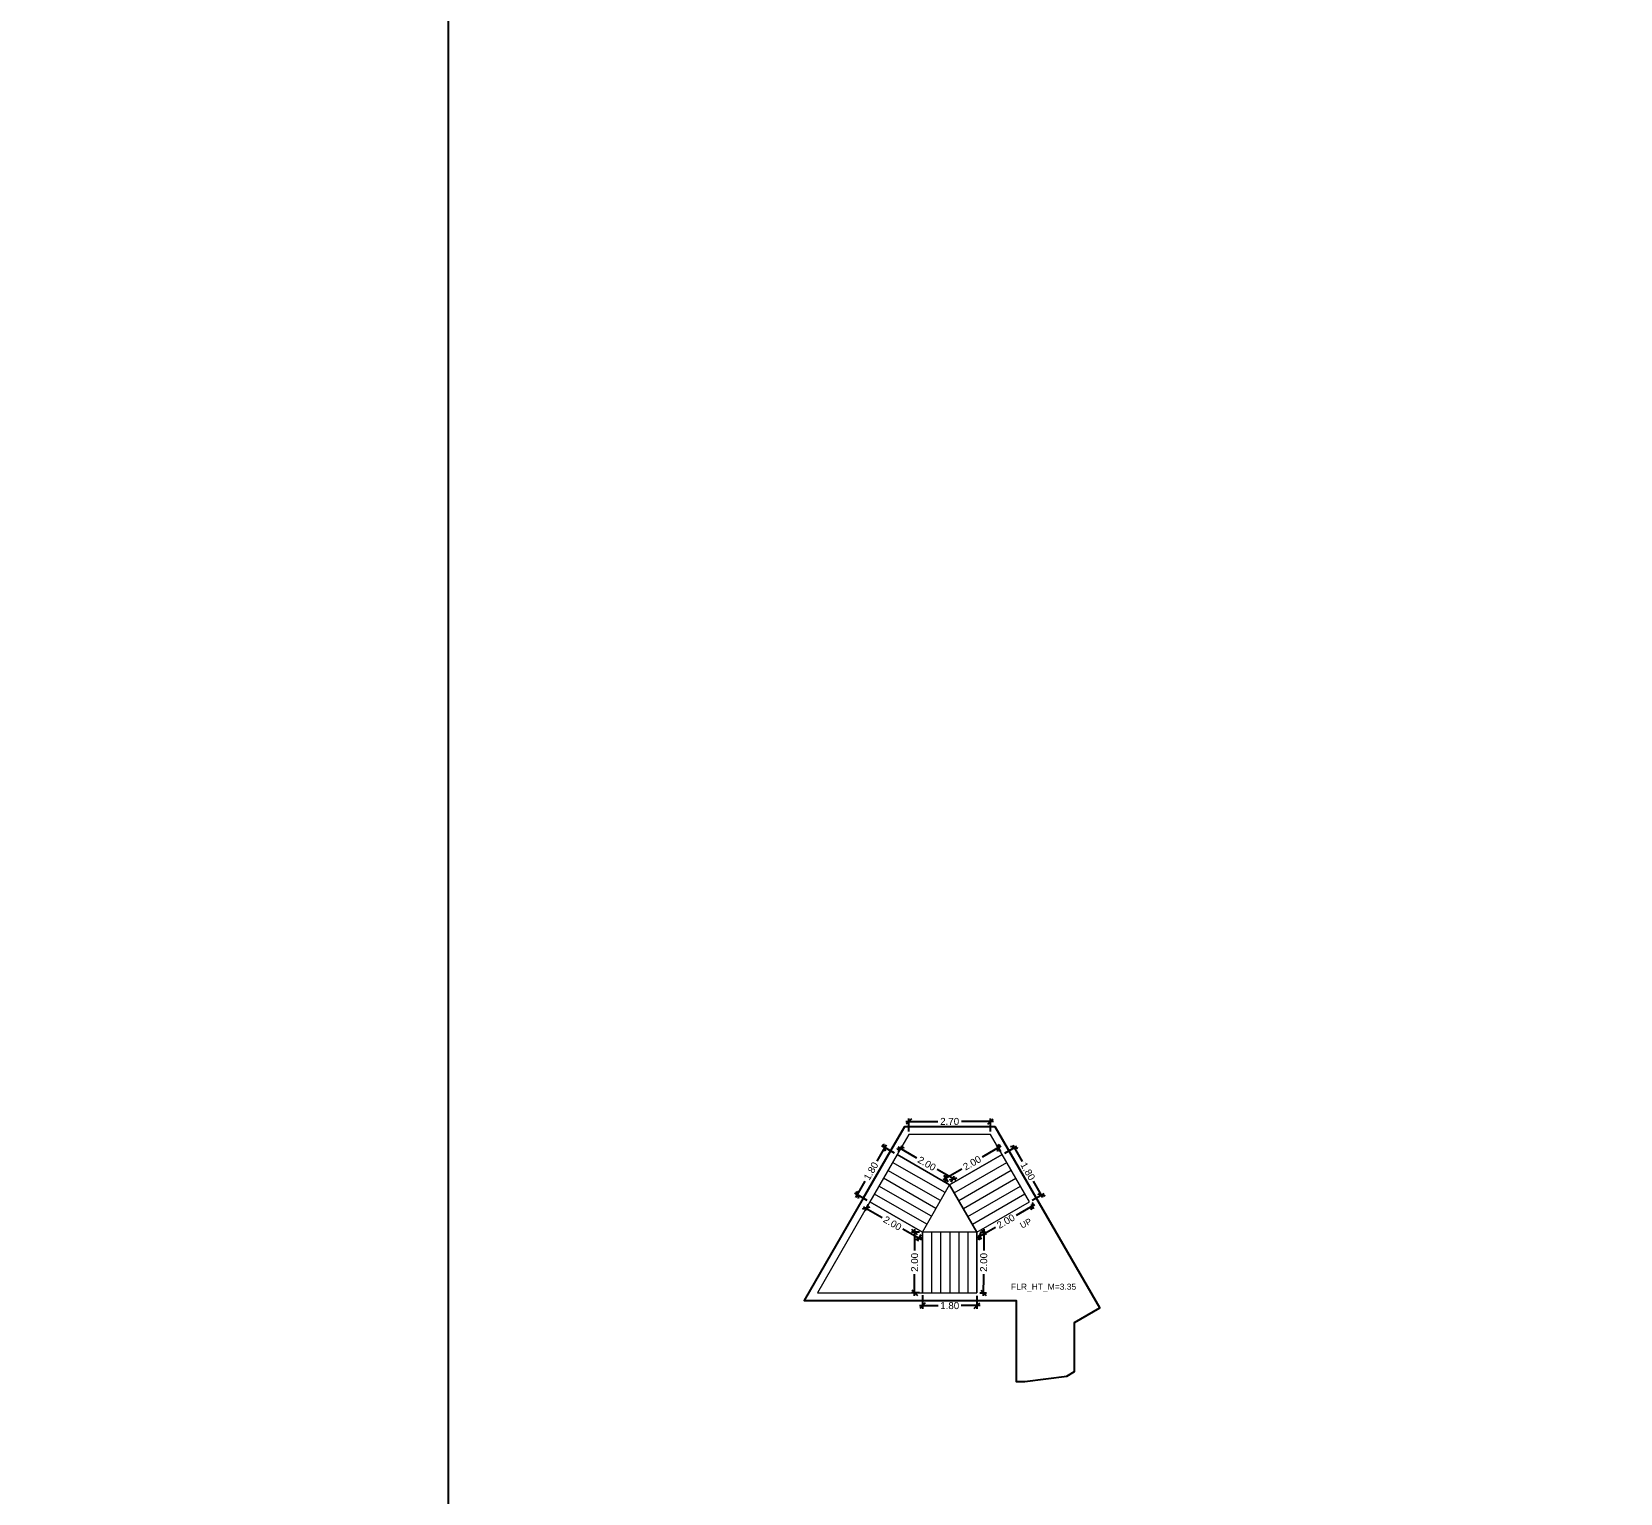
# Model space of a CAD drawing. Header units: metres. Extents: x 256329 to 886268, y -249371 to 355.
# Drawn here: x 287182.7 to 287235.1, y -1350.2 to -1302 of the extents above; entities that cross this region are included whole.
import ezdxf

# ---------------------------------------------------------------- set-up
doc = ezdxf.new("R2010")
doc.units = ezdxf.units.M
doc.header["$MEASUREMENT"] = 0
doc.header["$PDMODE"] = 35
doc.linetypes.add('CONTINOUS', pattern=[0])
doc.layers.get('0').update_dxf_attribs({"lineweight": 18})
doc.layers.get('Defpoints').update_dxf_attribs({"lineweight": 20})
doc.layers.add('A_TEXT', color=4, linetype='Continuous', lineweight=0, transparency=0.3)
doc.layers.add('BLK_2_FLR_37_STAIR_2', color=7, linetype='Continuous')
for name, color, linetype, lineweight in [('BLK_2_FLR_37_STAIR_2_FLIGHT_1', 7, 'Continuous', 0), ('BLK_2_FLR_37_STAIR_2_FLIGHT_2', 7, 'Continuous', 0), ('BLK_2_FLR_37_STAIR_2_FLIGHT_3', 7, 'Continuous', 0), ('BLK_2_FLR_37_STAIR_2_LANDING_1', 7, 'Continuous', 0), ('BLK_2_FLR_37_STAIR_2_LANDING_2', 7, 'Continuous', 0)]:
    doc.layers.add(name, color=color, linetype=linetype, lineweight=lineweight)
doc.layers.add('SPA COMMENT', color=7, linetype='Continuous', true_color=0xeb0505)
doc.styles.add('Arial', font='arial.ttf')
doc.styles.get("Standard").update_dxf_attribs({"font": 'arial.ttf'})
doc.dimstyles.new('METRIC DIM', dxfattribs={"dimtxt": 0.23, "dimasz": 0.18, "dimexe": 0.1, "dimexo": 0.1, "dimgap": 0.09, "dimtad": 0, "dimzin": 0, "dimdsep": 46, "dimtxsty": 'Standard', "dimblk": 'OBLIQUE', "dimcen": 0, "dimdle": 0.1, "dimclrd": 147, "dimclre": 147, "dimclrt": 7, "dimadec": 0, "dimazin": 0, "dimtfac": 1, "dimtofl": 0, "dimtmove": 0, "dimatfit": 2, "dimfxl": 0.125, "dimtolj": 1, "dimtzin": 0, "dimarcsym": 0})

# ---------------------------------------------------------------- blocks, each defined once
blk = doc.blocks.new('_Oblique')
at = {"color": 0, "linetype": 'ByBlock', "lineweight": -2}
blk.add_line((-0.5, -0.5), (0.5, 0.5), dxfattribs=at)
blk = doc.blocks.new('*D1936')
at = {"layer": 'BLK_2_FLR_37_STAIR_2_FLIGHT_2', "color": 147, "lineweight": -2, "transparency": 16777216}
for p, q in [((287210.913396, -1338.751093), (287210.603249, -1339.290829)), ((287211.185992, -1339.023068), (287210.776869, -1338.787975)), ((287209.916941, -1340.485185), (287210.227087, -1339.945449)), ((287210.289182, -1340.583751), (287209.880059, -1340.348658))]:
    blk.add_line(p, q, dxfattribs=at)
at = {"layer": 'Defpoints', "color": 0, "linetype": 'CONTINOUS', "transparency": 16777216}
for p in [(287211.272697, -1339.072891, 0.042641), (287209.966763, -1340.398481), (287210.375887, -1340.633574, 0.042641)]:
    blk.add_point(p, dxfattribs=at)
at = {"layer": 'BLK_2_FLR_37_STAIR_2_FLIGHT_2', "color": 147, "linetype": 'CONTINOUS', "lineweight": -2, "transparency": 16777216, "xscale": 0.18, "yscale": 0.18, "zscale": 0.18}
for p, rotation in [((287210.863573, -1338.837797), 60.117187), ((287209.966763, -1340.398481), 240.1171869999999)]:
    blk.add_blockref('_Oblique', p, dxfattribs=dict(at, rotation=rotation))
at = {"layer": 'BLK_2_FLR_37_STAIR_2_FLIGHT_2', "color": 7, "linetype": 'CONTINOUS', "transparency": 16777216, "insert": (287210.415168, -1339.618139), "char_height": 0.23, "attachment_point": 5, "rotation": 60.1171874}
blk.add_mtext('\\A1;1.80', dxfattribs=at)
blk = doc.blocks.new('*D1937')
at = {"layer": 'BLK_2_FLR_37_STAIR_2_LANDING_1', "color": 147, "lineweight": -2, "transparency": 16777216}
for p, q in [((287214.701502, -1338.800704), (287214.085576, -1339.154848)), ((287214.692102, -1338.984976), (287214.564964, -1338.763858)), ((287212.79296, -1339.898074), (287213.408886, -1339.54393)), ((287212.956943, -1339.982654), (287212.829806, -1339.761537))]:
    blk.add_line(p, q, dxfattribs=at)
at = {"layer": 'Defpoints', "color": 0, "linetype": 'CONTINOUS', "transparency": 16777216}
for p in [(287214.741948, -1339.071668, 0.042641), (287212.879651, -1339.848228), (287213.006789, -1340.069346, 0.042641)]:
    blk.add_point(p, dxfattribs=at)
at = {"layer": 'BLK_2_FLR_37_STAIR_2_LANDING_1', "color": 147, "linetype": 'CONTINOUS', "lineweight": -2, "transparency": 16777216, "xscale": 0.18, "yscale": 0.18, "zscale": 0.18}
for p, rotation in [((287214.61481, -1338.85055), 29.897956), ((287212.879651, -1339.848228), 209.897956)]:
    blk.add_blockref('_Oblique', p, dxfattribs=dict(at, rotation=rotation))
at = {"layer": 'BLK_2_FLR_37_STAIR_2_LANDING_1', "color": 7, "linetype": 'CONTINOUS', "transparency": 16777216, "insert": (287213.747231, -1339.349389), "char_height": 0.23, "attachment_point": 5, "rotation": 29.8979558}
blk.add_mtext('\\A1;2.00', dxfattribs=at)
blk = doc.blocks.new('*D1938')
at = {"layer": 'BLK_2_FLR_37_STAIR_2_FLIGHT_2', "color": 147, "lineweight": -2, "transparency": 16777216}
for p, q in [((287211.30133, -1338.822349), (287211.916685, -1339.175948)), ((287211.322519, -1338.986186), (287211.437858, -1338.785467)), ((287213.208832, -1339.91845), (287212.593478, -1339.564851)), ((287213.056612, -1339.982641), (287213.17195, -1339.781922))]:
    blk.add_line(p, q, dxfattribs=at)
at = {"layer": 'Defpoints', "color": 0, "linetype": 'CONTINOUS', "transparency": 16777216}
for p in [(287211.388035, -1338.872172), (287211.272697, -1339.072891, 0.042641), (287213.006789, -1340.069346, 0.042641)]:
    blk.add_point(p, dxfattribs=at)
at = {"layer": 'BLK_2_FLR_37_STAIR_2_FLIGHT_2', "color": 147, "linetype": 'CONTINOUS', "lineweight": -2, "transparency": 16777216, "xscale": 0.18, "yscale": 0.18, "zscale": 0.18}
for p, rotation in [((287211.388035, -1338.872172), 150.117187), ((287213.122127, -1339.868627), 330.117187)]:
    blk.add_blockref('_Oblique', p, dxfattribs=dict(at, rotation=rotation))
at = {"layer": 'BLK_2_FLR_37_STAIR_2_FLIGHT_2', "color": 7, "linetype": 'CONTINOUS', "transparency": 16777216, "insert": (287212.255081, -1339.370399), "char_height": 0.23, "attachment_point": 5, "rotation": 330.1171874}
blk.add_mtext('\\A1;2.00', dxfattribs=at)
blk = doc.blocks.new('*D1939')
at = {"layer": 'BLK_2_FLR_37_STAIR_2_FLIGHT_3', "color": 147, "lineweight": -2, "transparency": 16777216}
for p, q in [((287214.009978, -1341.630477), (287214.237258, -1341.631494)), ((287214.137706, -1341.531048), (287214.134529, -1342.240863)), ((287214.127857, -1343.731245), (287214.131035, -1343.021429)), ((287214.001025, -1343.630676), (287214.228304, -1343.631693))]:
    blk.add_line(p, q, dxfattribs=at)
at = {"layer": 'Defpoints', "color": 0, "linetype": 'CONTINOUS', "transparency": 16777216}
for p in [(287213.909979, -1341.630029, 0.042641), (287213.901026, -1343.630228, 0.042641), (287214.128305, -1343.631246)]:
    blk.add_point(p, dxfattribs=at)
at = {"layer": 'BLK_2_FLR_37_STAIR_2_FLIGHT_3', "color": 147, "linetype": 'CONTINOUS', "lineweight": -2, "transparency": 16777216, "xscale": 0.18, "yscale": 0.18, "zscale": 0.18}
for p, rotation in [((287214.137259, -1341.631047), 89.743523), ((287214.128305, -1343.631246), 269.743523)]:
    blk.add_blockref('_Oblique', p, dxfattribs=dict(at, rotation=rotation))
at = {"layer": 'BLK_2_FLR_37_STAIR_2_FLIGHT_3', "color": 7, "linetype": 'CONTINOUS', "transparency": 16777216, "insert": (287214.132782, -1342.631146), "char_height": 0.23, "attachment_point": 5, "rotation": 89.7435229}
blk.add_mtext('\\A1;2.00', dxfattribs=at)
blk = doc.blocks.new('*D1940')
at = {"layer": 'BLK_2_FLR_37_STAIR_2_FLIGHT_1', "color": 147, "lineweight": -2, "transparency": 16777216}
for p, q in [((287215.811911, -1340.725642), (287215.197497, -1341.080219)), ((287215.691637, -1340.717296), (287215.775282, -1340.862237)), ((287213.907013, -1341.824954), (287214.521427, -1341.470377)), ((287213.959963, -1341.716641), (287214.043608, -1341.861583))]:
    blk.add_line(p, q, dxfattribs=at)
at = {"layer": 'Defpoints', "color": 0, "linetype": 'CONTINOUS', "transparency": 16777216}
for p in [(287215.641653, -1340.630684, 0.042641), (287215.725299, -1340.775625), (287213.909979, -1341.630029, 0.042641)]:
    blk.add_point(p, dxfattribs=at)
at = {"layer": 'BLK_2_FLR_37_STAIR_2_FLIGHT_1', "color": 147, "linetype": 'CONTINOUS', "lineweight": -2, "transparency": 16777216, "xscale": 0.18, "yscale": 0.18, "zscale": 0.18}
for p, rotation in [((287215.725299, -1340.775625), 29.98915999999999), ((287213.993625, -1341.774971), 209.98916)]:
    blk.add_blockref('_Oblique', p, dxfattribs=dict(at, rotation=rotation))
at = {"layer": 'BLK_2_FLR_37_STAIR_2_FLIGHT_1', "color": 7, "linetype": 'CONTINOUS', "transparency": 16777216, "insert": (287214.859462, -1341.275298), "char_height": 0.23, "attachment_point": 5, "rotation": 29.9891596}
blk.add_mtext('\\A1;2.00', dxfattribs=at)
blk = doc.blocks.new('*D1941')
at = {"layer": 'BLK_2_FLR_37_STAIR_2_LANDING_2', "color": 147, "lineweight": -2, "transparency": 16777216}
for p, q in [((287210.169588, -1340.791877), (287210.784942, -1341.145476)), ((287210.326064, -1340.720278), (287210.206469, -1340.928404)), ((287212.077089, -1341.887978), (287211.461735, -1341.534379)), ((287212.060157, -1341.716734), (287211.940562, -1341.92486))]:
    blk.add_line(p, q, dxfattribs=at)
at = {"layer": 'Defpoints', "color": 0, "linetype": 'CONTINOUS', "transparency": 16777216}
for p in [(287210.375887, -1340.633574, 0.042641), (287210.256292, -1340.8417), (287212.109979, -1341.630029, 0.042641)]:
    blk.add_point(p, dxfattribs=at)
at = {"layer": 'BLK_2_FLR_37_STAIR_2_LANDING_2', "color": 147, "linetype": 'CONTINOUS', "lineweight": -2, "transparency": 16777216, "xscale": 0.18, "yscale": 0.18, "zscale": 0.18}
for p, rotation in [((287210.256292, -1340.8417), 150.117187), ((287211.990385, -1341.838155), 330.117187)]:
    blk.add_blockref('_Oblique', p, dxfattribs=dict(at, rotation=rotation))
at = {"layer": 'BLK_2_FLR_37_STAIR_2_LANDING_2', "color": 7, "linetype": 'CONTINOUS', "transparency": 16777216, "insert": (287211.123338, -1341.339927), "char_height": 0.23, "attachment_point": 5, "rotation": 330.1171874}
blk.add_mtext('\\A1;2.00', dxfattribs=at)
blk = doc.blocks.new('*D1942')
at = {"layer": 'BLK_2_FLR_37_STAIR_2_LANDING_2', "color": 147, "lineweight": -2, "transparency": 16777216}
for p, q in [((287212.009979, -1341.630029), (287211.754329, -1341.630029)), ((287211.854329, -1341.530029), (287211.854329, -1342.239743)), ((287211.854329, -1343.730029), (287211.854329, -1343.020316)), ((287212.009979, -1343.630029), (287211.754329, -1343.630029))]:
    blk.add_line(p, q, dxfattribs=at)
at = {"layer": 'Defpoints', "color": 0, "linetype": 'CONTINOUS', "transparency": 16777216}
for p in [(287212.109979, -1341.630029, 0.042641), (287211.854329, -1343.630029), (287212.109979, -1343.630029, 0.042641)]:
    blk.add_point(p, dxfattribs=at)
at = {"layer": 'BLK_2_FLR_37_STAIR_2_LANDING_2', "color": 147, "linetype": 'CONTINOUS', "lineweight": -2, "transparency": 16777216, "xscale": 0.18, "yscale": 0.18, "zscale": 0.18}
for p, rotation in [((287211.854329, -1341.630029), 90), ((287211.854329, -1343.630029), 270)]:
    blk.add_blockref('_Oblique', p, dxfattribs=dict(at, rotation=rotation))
at = {"layer": 'BLK_2_FLR_37_STAIR_2_LANDING_2', "color": 7, "linetype": 'CONTINOUS', "transparency": 16777216, "insert": (287211.854329, -1342.630029), "char_height": 0.23, "attachment_point": 5, "rotation": 90}
blk.add_mtext('\\A1;2.00', dxfattribs=at)
blk = doc.blocks.new('*D1943')
at = {"layer": 'BLK_2_FLR_37_STAIR_2_FLIGHT_1', "color": 147, "lineweight": -2, "transparency": 16777216}
for p, q in [((287214.82856, -1339.021684), (287215.224067, -1338.793438)), ((287215.087471, -1338.756809), (287215.398619, -1339.295969)), ((287216.087143, -1340.489049), (287215.775995, -1339.94989)), ((287215.728265, -1340.5807), (287216.123772, -1340.352454))]:
    blk.add_line(p, q, dxfattribs=at)
at = {"layer": 'Defpoints', "color": 0, "linetype": 'CONTINOUS', "transparency": 16777216}
for p in [(287214.741948, -1339.071668, 0.042641), (287215.641653, -1340.630684, 0.042641), (287216.03716, -1340.402437)]:
    blk.add_point(p, dxfattribs=at)
at = {"layer": 'BLK_2_FLR_37_STAIR_2_FLIGHT_1', "color": 147, "linetype": 'CONTINOUS', "lineweight": -2, "transparency": 16777216, "xscale": 0.18, "yscale": 0.18, "zscale": 0.18}
for p, rotation in [((287215.137455, -1338.843421), 119.98916), ((287216.03716, -1340.402437), 299.98916)]:
    blk.add_blockref('_Oblique', p, dxfattribs=dict(at, rotation=rotation))
at = {"layer": 'BLK_2_FLR_37_STAIR_2_FLIGHT_1', "color": 7, "linetype": 'CONTINOUS', "transparency": 16777216, "insert": (287215.587307, -1339.622929), "char_height": 0.23, "attachment_point": 5, "rotation": 299.9891596}
blk.add_mtext('\\A1;1.80', dxfattribs=at)
blk = doc.blocks.new('*D1944')
at = {"layer": 'BLK_2_FLR_37_STAIR_2_FLIGHT_3', "color": 147, "lineweight": -2, "transparency": 16777216}
for p, q in [((287212.109979, -1343.71623), (287212.109979, -1344.157207)), ((287213.909979, -1343.730029), (287213.909979, -1344.157207)), ((287212.009979, -1344.057207), (287212.632479, -1344.057207)), ((287214.009979, -1344.057207), (287213.387479, -1344.057207))]:
    blk.add_line(p, q, dxfattribs=at)
at = {"layer": 'Defpoints', "color": 0, "linetype": 'CONTINOUS', "transparency": 16777216}
for p in [(287212.109979, -1343.61623, 0.042641), (287213.909979, -1343.630029, 0.042641), (287212.109979, -1344.057207)]:
    blk.add_point(p, dxfattribs=at)
at = {"layer": 'BLK_2_FLR_37_STAIR_2_FLIGHT_3', "color": 147, "linetype": 'CONTINOUS', "lineweight": -2, "transparency": 16777216, "xscale": 0.18, "yscale": 0.18, "zscale": 0.18, "rotation": 180}
blk.add_blockref('_Oblique', (287212.109979, -1344.057207), dxfattribs=at)
at = {"layer": 'BLK_2_FLR_37_STAIR_2_FLIGHT_3', "color": 147, "linetype": 'CONTINOUS', "lineweight": -2, "transparency": 16777216, "xscale": 0.18, "yscale": 0.18, "zscale": 0.18}
blk.add_blockref('_Oblique', (287213.909979, -1344.057207), dxfattribs=at)
at = {"layer": 'BLK_2_FLR_37_STAIR_2_FLIGHT_3', "color": 7, "linetype": 'CONTINOUS', "transparency": 16777216, "insert": (287213.009979, -1344.057207), "char_height": 0.23, "attachment_point": 5}
blk.add_mtext('\\A1;1.80', dxfattribs=at)
blk = doc.blocks.new('*D1945')
at = {"layer": 'BLK_2_FLR_37_STAIR_2_LANDING_1', "color": 147, "lineweight": -2, "transparency": 16777216}
for p, q in [((287211.55969, -1337.979238), (287212.618873, -1337.979238)), ((287211.65969, -1338.309116), (287211.65969, -1337.879238)), ((287214.45863, -1337.979238), (287213.399446, -1337.979238)), ((287214.35863, -1338.308453), (287214.35863, -1337.879238))]:
    blk.add_line(p, q, dxfattribs=at)
at = {"layer": 'Defpoints', "color": 0, "linetype": 'CONTINOUS', "transparency": 16777216}
for p in [(287211.65969, -1337.979238), (287211.65969, -1338.409116, 0.042641), (287214.35863, -1338.408453, 0.042641)]:
    blk.add_point(p, dxfattribs=at)
at = {"layer": 'BLK_2_FLR_37_STAIR_2_LANDING_1', "color": 147, "linetype": 'CONTINOUS', "lineweight": -2, "transparency": 16777216, "xscale": 0.18, "yscale": 0.18, "zscale": 0.18, "rotation": 180}
blk.add_blockref('_Oblique', (287211.65969, -1337.979238), dxfattribs=at)
at = {"layer": 'BLK_2_FLR_37_STAIR_2_LANDING_1', "color": 147, "linetype": 'CONTINOUS', "lineweight": -2, "transparency": 16777216, "xscale": 0.18, "yscale": 0.18, "zscale": 0.18}
blk.add_blockref('_Oblique', (287214.35863, -1337.979238), dxfattribs=at)
at = {"layer": 'BLK_2_FLR_37_STAIR_2_LANDING_1', "color": 7, "linetype": 'CONTINOUS', "transparency": 16777216, "insert": (287213.00916, -1337.979238), "char_height": 0.23, "attachment_point": 5}
blk.add_mtext('\\A1;2.70', dxfattribs=at)

msp = doc.modelspace()

# ---------------------------------------------------------------- linework, layer by layer
at = {"color": 5, "linetype": 'CONTINOUS'}
for p, q in [((287212.109979, -1341.630029, 0.085282), (287213.006789, -1340.069346, 0.085282)), ((287213.909979, -1341.630029, 0.085282), (287212.109979, -1341.630029, 0.085282))]:
    msp.add_line(p, q, dxfattribs=at)
at = {"color": 5, "linetype": 'CONTINOUS', "elevation": 0.085282}
msp.add_lwpolyline([(287213.909979, -1341.630029), (287213.006789, -1340.069346)], dxfattribs=at)
at = {"layer": 'BLK_2_FLR_37_STAIR_2', "color": 7, "linetype": 'CONTINOUS', "elevation": 0.085282}
msp.add_lwpolyline([(287214.504825, -1338.155098), (287211.514131, -1338.155833), (287211.053454, -1338.94599), (287210.156385, -1340.507124), (287208.205575, -1343.885011), (287215.197977, -1343.881985), (287215.198647, -1346.558576), (287215.487939, -1346.558504), (287216.873121, -1346.380939), (287217.126454, -1346.234728), (287217.126142, -1344.611787), (287217.957107, -1344.131576)], close=True, dxfattribs=at)
at = {"layer": 'BLK_2_FLR_37_STAIR_2_FLIGHT_1', "color": 3, "linetype": 'CONTINOUS'}
for p, q in [((287213.006789, -1340.069346, 0.085282), (287214.741948, -1339.071668, 0.085282)), ((287213.160225, -1340.330849, 0.085282), (287214.891899, -1339.331504, 0.085282)), ((287213.310176, -1340.590685, 0.085282), (287215.04185, -1339.59134, 0.085282)), ((287213.460127, -1340.850521, 0.085282), (287215.1918, -1339.851176, 0.085282)), ((287213.610078, -1341.110357, 0.085282), (287215.341751, -1340.111012, 0.085282)), ((287213.760028, -1341.370193, 0.085282), (287215.491702, -1340.370848, 0.085282)), ((287213.909979, -1341.630029, 0.085282), (287215.641653, -1340.630684, 0.085282))]:
    msp.add_line(p, q, dxfattribs=at)
at = {"layer": 'BLK_2_FLR_37_STAIR_2_FLIGHT_1', "color": 7, "ltscale": 0.05, "elevation": 0.085282}
msp.add_lwpolyline([(287213.006789, -1340.069346), (287213.909979, -1341.630029), (287215.641653, -1340.630684), (287214.741948, -1339.071668), (287213.006789, -1340.069346)], dxfattribs=at)
at = {"layer": 'BLK_2_FLR_37_STAIR_2_FLIGHT_2', "color": 3, "linetype": 'CONTINOUS'}
for p, q in [((287212.707852, -1340.589574, 0.085282), (287210.97376, -1339.593118, 0.085282)), ((287212.857321, -1340.32946, 0.085282), (287211.123228, -1339.333004, 0.085282)), ((287213.006789, -1340.069346, 0.085282), (287211.272697, -1339.072891, 0.085282)), ((287212.408916, -1341.109801, 0.085282), (287210.674823, -1340.113346, 0.085282)), ((287212.558384, -1340.849688, 0.085282), (287210.824292, -1339.853232, 0.085282)), ((287212.109979, -1341.630029, 0.085282), (287210.375887, -1340.633574, 0.085282)), ((287212.259448, -1341.369915, 0.085282), (287210.525355, -1340.37346, 0.085282))]:
    msp.add_line(p, q, dxfattribs=at)
at = {"layer": 'BLK_2_FLR_37_STAIR_2_FLIGHT_2', "color": 7, "linetype": 'CONTINOUS', "elevation": 0.085282}
msp.add_lwpolyline([(287211.272697, -1339.072891), (287210.375887, -1340.633574), (287212.109979, -1341.630029), (287213.006789, -1340.069346), (287211.272697, -1339.072891)], dxfattribs=at)
at = {"layer": 'BLK_2_FLR_37_STAIR_2_FLIGHT_3', "color": 3, "linetype": 'CONTINOUS'}
for p, q in [((287212.109979, -1341.630029, 0.085282), (287212.109979, -1343.630029, 0.085282)), ((287212.409979, -1341.630029, 0.085282), (287212.409979, -1343.630029, 0.085282)), ((287212.709979, -1341.630029, 0.085282), (287212.709979, -1343.630029, 0.085282)), ((287213.009979, -1341.630029, 0.085282), (287213.009979, -1343.630029, 0.085282)), ((287213.309979, -1341.630029, 0.085282), (287213.309979, -1343.630029, 0.085282)), ((287213.609979, -1341.630029, 0.085282), (287213.609979, -1343.630029, 0.085282)), ((287213.909979, -1341.630029, 0.085282), (287213.909979, -1343.630029, 0.085282))]:
    msp.add_line(p, q, dxfattribs=at)
at = {"layer": 'BLK_2_FLR_37_STAIR_2_FLIGHT_3', "color": 7, "linetype": 'CONTINOUS', "elevation": 0.085282}
msp.add_lwpolyline([(287213.909979, -1341.630029), (287212.109979, -1341.630029), (287212.109979, -1343.630029), (287213.909979, -1343.630029)], close=True, dxfattribs=at)
at = {"layer": 'BLK_2_FLR_37_STAIR_2_LANDING_1', "color": 7, "ltscale": 0.05, "elevation": 0.085282}
msp.add_lwpolyline([(287214.35863, -1338.408453), (287211.65969, -1338.409116), (287211.272697, -1339.072891), (287213.006789, -1340.069346), (287214.741948, -1339.071668), (287214.35863, -1338.408453)], dxfattribs=at)
at = {"layer": 'BLK_2_FLR_37_STAIR_2_LANDING_2', "ltscale": 0.05, "elevation": 0.085282}
msp.add_lwpolyline([(287212.109979, -1341.630029), (287210.375887, -1340.633574), (287208.644945, -1343.630752), (287212.109979, -1343.630752), (287212.109979, -1341.630029)], dxfattribs=at)
at = {"layer": 'SPA COMMENT'}
msp.add_lwpolyline([(287196.485564, -583.547289), (287356.837695, -583.547289), (287356.837695, -1602.985941), (287196.485564, -1602.985941)], close=True, dxfattribs=at)

# ---------------------------------------------------------------- texts
at = {"layer": 'A_TEXT', "lineweight": 0, "insert": (287214.272129, -1342.122507, 0.085282), "char_height": 0.2, "width": 2.485498, "attachment_point": 7, "rotation": 28.1279772, "style": 'Arial'}
msp.add_mtext('\\pxi2.2673,qc;UP', dxfattribs=at)
at = {"layer": 'BLK_2_FLR_37_STAIR_2', "color": 7, "linetype": 'CONTINOUS', "insert": (287217.182138, -1343.332028, 0.042641), "char_height": 0.2, "attachment_point": 3}
msp.add_mtext_dynamic_manual_height_columns('FLR_HT_M=3.35', width=2.272281, gutter_width=0.405, heights=[0.300679], dxfattribs=at)

# ---------------------------------------------------------------- dimensions: what is measured, and where the dimension line sits
at = {"layer": 'BLK_2_FLR_37_STAIR_2_FLIGHT_1', "color": 1, "linetype": 'CONTINOUS'}
dim = msp.add_aligned_dim(p1=(287214.741948, -1339.071668, 0.085282), p2=(287215.641653, -1340.630684, 0.085282), distance=0.456643, dimstyle='METRIC DIM', override={"dimfxl": 0.18}, dxfattribs=at)
dim.commit()
dim.dimension.update_dxf_attribs({"geometry": '*D1943', "text_midpoint": (287215.587307, -1339.622929, 0.042641)})
at = {"layer": 'BLK_2_FLR_37_STAIR_2_FLIGHT_1', "color": 2, "linetype": 'CONTINOUS'}
dim = msp.add_aligned_dim(p1=(287213.909979, -1341.630029, 0.085282), p2=(287215.641653, -1340.630684, 0.085282), distance=-0.167346, dimstyle='METRIC DIM', override={"dimfxl": 0.18}, dxfattribs=at)
dim.commit()
dim.dimension.update_dxf_attribs({"geometry": '*D1940', "text_midpoint": (287214.859462, -1341.275298, 0.042641)})
at = {"layer": 'BLK_2_FLR_37_STAIR_2_FLIGHT_2', "color": 1, "linetype": 'CONTINOUS'}
dim = msp.add_aligned_dim(p1=(287211.272697, -1339.072891, 0.085282), p2=(287210.375887, -1340.633574, 0.085282), distance=-0.471859, dimstyle='METRIC DIM', override={"dimfxl": 0.18}, dxfattribs=at)
dim.commit()
dim.dimension.update_dxf_attribs({"geometry": '*D1936', "text_midpoint": (287210.415168, -1339.618139, 0.042641)})
at = {"layer": 'BLK_2_FLR_37_STAIR_2_FLIGHT_2', "color": 2, "linetype": 'CONTINOUS'}
dim = msp.add_aligned_dim(p1=(287213.006789, -1340.069346, 0.085282), p2=(287211.272697, -1339.072891, 0.085282), distance=-0.231497, dimstyle='METRIC DIM', override={"dimfxl": 0.18}, dxfattribs=at)
dim.commit()
dim.dimension.update_dxf_attribs({"geometry": '*D1938', "text_midpoint": (287212.255081, -1339.370399, 0.042641)})
at = {"layer": 'BLK_2_FLR_37_STAIR_2_FLIGHT_3', "color": 2, "linetype": 'CONTINOUS'}
dim = msp.add_aligned_dim(p1=(287213.909979, -1341.630029, 0.085282), p2=(287213.901026, -1343.630228, 0.085282), distance=0.227281, dimstyle='METRIC DIM', override={"dimfxl": 0.18}, dxfattribs=at)
dim.commit()
dim.dimension.update_dxf_attribs({"geometry": '*D1939', "text_midpoint": (287214.132782, -1342.631146, 0.042641)})
at = {"layer": 'BLK_2_FLR_37_STAIR_2_FLIGHT_3', "color": 1, "linetype": 'CONTINOUS'}
dim = msp.add_linear_dim(base=(287212.109979, -1344.057207, 0.042641), p1=(287213.909979, -1343.630029, 0.085282), p2=(287212.109979, -1343.61623, 0.085282), angle=180, dimstyle='METRIC DIM', override={"dimfxl": 0.18}, dxfattribs=at)
dim.commit()
dim.dimension.update_dxf_attribs({"geometry": '*D1944', "text_midpoint": (287213.009979, -1344.057207, 0.042641)})
at = {"layer": 'BLK_2_FLR_37_STAIR_2_LANDING_1', "color": 1, "linetype": 'CONTINOUS'}
dim = msp.add_linear_dim(base=(287211.65969, -1337.979238, 0.042641), p1=(287214.35863, -1338.408453, 0.085282), p2=(287211.65969, -1338.409116, 0.085282), angle=180, dimstyle='METRIC DIM', override={"dimfxl": 0.18}, dxfattribs=at)
dim.commit()
dim.dimension.update_dxf_attribs({"geometry": '*D1945', "text_midpoint": (287213.00916, -1337.979238, 0.042641)})
at = {"layer": 'BLK_2_FLR_37_STAIR_2_LANDING_1', "color": 2, "linetype": 'CONTINOUS'}
dim = msp.add_aligned_dim(p1=(287214.741948, -1339.071668, 0.085282), p2=(287213.006789, -1340.069346, 0.085282), distance=-0.255063, dimstyle='METRIC DIM', override={"dimfxl": 0.18}, dxfattribs=at)
dim.commit()
dim.dimension.update_dxf_attribs({"geometry": '*D1937', "text_midpoint": (287213.747231, -1339.349389, 0.042641)})
at = {"layer": 'BLK_2_FLR_37_STAIR_2_LANDING_2', "color": 1, "linetype": 'CONTINOUS'}
dim = msp.add_aligned_dim(p1=(287212.109979, -1341.630029, 0.085282), p2=(287210.375887, -1340.633574, 0.085282), distance=0.24004, dimstyle='METRIC DIM', override={"dimfxl": 0.18}, dxfattribs=at)
dim.commit()
dim.dimension.update_dxf_attribs({"geometry": '*D1941', "text_midpoint": (287211.123338, -1341.339927, 0.042641)})
at = {"layer": 'BLK_2_FLR_37_STAIR_2_LANDING_2', "color": 2, "linetype": 'CONTINOUS'}
dim = msp.add_aligned_dim(p1=(287212.109979, -1341.630029, 0.085282), p2=(287212.109979, -1343.630029, 0.085282), distance=-0.25565, dimstyle='METRIC DIM', override={"dimfxl": 0.18}, dxfattribs=at)
dim.commit()
dim.dimension.update_dxf_attribs({"geometry": '*D1942', "text_midpoint": (287211.854329, -1342.630029, 0.042641)})

doc.saveas('drawing.dxf')
